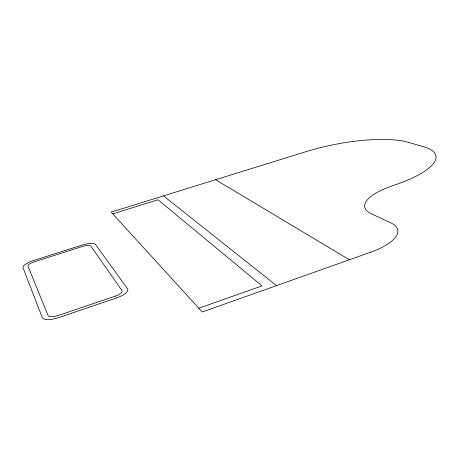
<?xml version="1.0" encoding="UTF-8"?>
<svg xmlns="http://www.w3.org/2000/svg" width="459" height="459" viewBox="0 0 459 459"><rect width="100%" height="100%" fill="white"/><g stroke="black" fill="none" stroke-linecap="round" stroke-linejoin="round"><path stroke-width="0.69" d="M198.787 308.236L262.037 285.894L158.074 199.78L112.782 213.865M215.61 179.704L349.368 259.765M163.484 195.878L276.536 285.618M370.338 252.324L202.218 312L111.181 212.11L305.786 151.717A81.134 22.066 -11 0 1 407.701 142.175L423.313 146.628A83.968 23.518 -10.7 0 1 393.363 185.488A59.108 18.773 -9 0 0 371.503 213.854L390.965 222.948A52.498 18.521 -10.6 0 1 370.338 252.324M115.433 296.078L58.081 315.528A9.18 3.15 -18 0 1 48.08 315.551L27.97 266.174A7.746 2.232 -17.2 0 1 34.459 261.773L82.465 246.466A7.522 2.186 -16.2 0 1 90.842 246.081L121.985 290.564A8.876 3.075 -16.6 0 1 115.433 296.078M116.643 297.897L58.953 317.508A15.302 5.25 -18 0 1 42.245 317.525L23.019 267.752A12.904 3.718 -17.2 0 1 33.874 260.431L81.639 245.226A12.542 3.649 -16.2 0 1 95.57 244.567L127.522 288.694A14.791 5.129 -16.6 0 1 116.643 297.897"/></g></svg>
